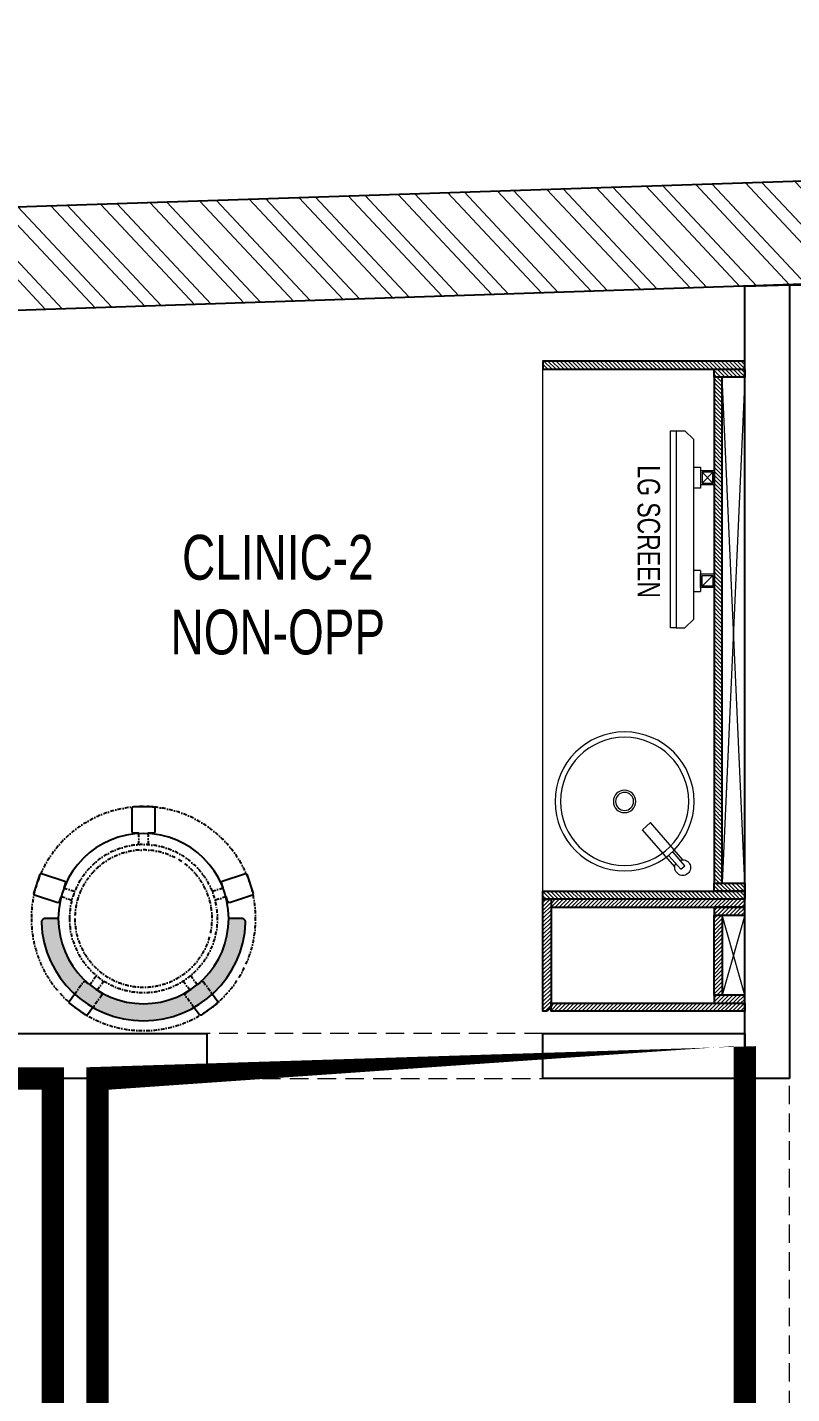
# Model space of a CAD drawing. Header units: feet. Extents: x 7170650 to 7197982, y -5581628 to -5574431.
# Drawn here: x 7185080 to 7186785, y -5577479 to -5574431 of the extents above; entities that cross this region are included whole.
import ezdxf

# ---------------------------------------------------------------- set-up
doc = ezdxf.new("R2010")
doc.units = ezdxf.units.FT
doc.header["$LTSCALE"] = 33
doc.header["$MEASUREMENT"] = 0
for name, pattern in [('a_p6_plan_L18$0$HIDDEN', [0.375, 0.25, -0.125]), ('ACAD_ISO03W100', [30, 12, -18]), ('DASHDOT2', [0.5, 0.25, -0.125, 0, -0.125])]:
    doc.linetypes.add(name, pattern=pattern)
doc.layers.add('A-WALL', color=1, linetype='Continuous')
for name, color, linetype, lineweight in [('Floor-Unit', 1, 'Continuous', 13), ('HATCH', 9, 'Continuous', 9), ('LENS-CURTAIN', 5, 'a_p6_plan_L18$0$HIDDEN', 9), ('LENS-FURNITURE', 13, 'Continuous', 9), ('LENS-PARTITION', 21, 'Continuous', 25), ('LENS_DIMENSION', 193, 'Continuous', 0), ('LENS_TEXT', 31, 'Continuous', 5), ('LK-FF&E WALL', 1, 'Continuous', 9), ('LK-FLUTTED FINISH', 20, 'Continuous', 30), ('LK-IT', 3, 'Continuous', 18), ('LK-TILES FINISH', 251, 'Continuous', 5), ('LN-ELEVATION-1', 81, 'Continuous', 25), ('LN-ELEVATION-2', 103, 'Continuous', 20), ('LN-ELEVATION-3', 125, 'Continuous', 18), ('LN-HATCH', 251, 'Continuous', 0), ('TV', 92, 'Continuous', 18)]:
    doc.layers.add(name, color=color, linetype=linetype, lineweight=lineweight)
doc.styles.get("Standard").update_dxf_attribs({"font": 'GILC____.TTF'})
pattern_1 = [(44.99999999999998, (35858.5, -100655.3575484328), (-4.419417382415918, 4.419417382415923), [])]

# ---------------------------------------------------------------- blocks, each defined once
blk = doc.blocks.new('A$C8e6e9e5d')
at = {"layer": 'LN-HATCH'}
h = blk.add_hatch(dxfattribs=at)
h.set_pattern_fill('ANSI32', color=256, scale=222, angle=88.10999999999999)
h.set_pattern_definition([(133.11, (-3282554.536457511, 5460117.465734935), (-60.77608072651567, -56.89314995255626), []), (133.11, (-3282553.242147255, 5460156.68881176), (-60.77608072651567, -56.89314995255626), [])])
h.paths.add_polyline_path([(0, 0), (-848.3913592882456, 7196.545090572908), (-1906.937994295731, 7161.379398402758), (-1895.626244028099, 6978.250923374668), (-1058.347467029467, 7013.010808107444), (-258.9192090863362, 231.798998285085), (-22394.72262520995, 385.1291972175241), (-22276.730744089, 154.3063738122582)])
h.paths.add_polyline_path([(-20635.55674265046, 6309.074126917869), (-20643.19329784438, 6538.947315925732), (-25460.784023799, 6378.90343418438), (-25342.98114048038, 6152.690051040612)])
h.paths.add_polyline_path([(-16982.59320111852, 6430.428243177011), (-16990.22975631151, 6660.301432184875), (-20313.37524404936, 6549.904112507589), (-20305.73868885636, 6320.030923499725)], flags=17)
h.paths.add_polyline_path([(-13329.60839318484, 6551.783065921627), (-13337.24494837783, 6781.656254930422), (-16660.41170251742, 6671.258228766731), (-16652.77514732443, 6441.385039758869)], flags=17)
h.paths.add_polyline_path([(-9701.60980144702, 6672.307828318328), (-9710.026824191213, 6902.155089625158), (-13007.42689458374, 6792.613051511347), (-12999.79033939075, 6562.739862503484)], flags=17)
h.paths.add_polyline_path([(-5999.091562806629, 6807.894304525106), (-6008.110395733267, 7025.135456534103), (-9375.209597380832, 6913.277962384746), (-9366.834198223427, 6684.567334265448)], flags=17)
h.paths.add_polyline_path([(-2223.230077206157, 6964.650349956006), (-2230.962601375766, 7150.61506435182), (-5688.275856960565, 7035.760593456216), (-5679.366970157251, 6821.167768862098)], flags=17)
at = {"layer": 'A-WALL'}
for p, q in [((-848.3913592882456, 7196.545090572908), (-25730.73468096554, 6369.935476234182)), ((-9701.60980144702, 6672.307828318328), (-12999.79033939075, 6562.739862503484))]:
    blk.add_line(p, q, dxfattribs=at)
blk = doc.blocks.new('rtf')
at = {"color": 0, "linetype": 'ByBlock', "lineweight": -2}
for p, q in [((16412.5253540573, -172798.8148984113), (16452.40026456733, -172798.8148984113)), ((16412.5253540573, -172810.8148984113), (16412.5253540573, -172798.8148984113)), ((16425.26329468148, -172793.1007600746), (16535.26329468148, -172793.1007600746)), ((16535.26329468148, -172793.1007600746), (16535.26329468148, -172817.1007600746)), ((16412.5253540573, -172810.8148984113), (16452.40026456733, -172810.8148984113)), ((16425.26329468148, -172817.1007600746), (16535.26329468148, -172817.1007600746))]:
    blk.add_line(p, q, dxfattribs=at)
for centre, radius, start, end in [((16412.5253540573, -172805.1007600746), 17.5, 21.05058810897431, 340.9421780194656), ((16444.53660690578, -172804.8148984114), 9.891264419597851, 322.656233941354, 37.34376605891414)]:
    blk.add_arc(centre, radius, start, end, dxfattribs=at)
blk = doc.blocks.new('dsg')
at = {"color": 0, "linetype": 'ByBlock', "lineweight": -2}
for radius in [155, 143, 25, 20]:
    blk.add_circle((11491.5035008227, -171102.5847399924), radius, dxfattribs=at)
blk.add_blockref('rtf', (-5117.472106590168, 1702.9323767405), dxfattribs=at)
blk = doc.blocks.new('CLINIC - CABINET SINK')
at = {"layer": 'LN-HATCH', "ltscale": 0.5}
h = blk.add_hatch(dxfattribs=at)
h.set_pattern_fill('ANSI31', color=256, scale=2)
h.set_pattern_definition([(45, (4052861.500382861, 1708016.355767586), (-4.490128060534575, 4.490128060534575), [])])
h.paths.add_polyline_path([(-563.359543572413, 156.9999999999999), (564.640456427587, 156.9999999999999), (564.640456427587, 174.9999999999999), (-563.359543572413, 174.9999999999999)])
h.paths.add_polyline_path([(582.6404564275867, 225), (600.6404564275867, 225), (600.6404564275867, -225), (582.6404564275867, -225)])
h.paths.add_polyline_path([(564.640456427587, 225), (582.6404564275867, 225), (582.6404564275867, 156.9999999999999), (564.640456427587, 156.9999999999999)])
h.paths.add_polyline_path([(-581.359543572413, 225), (-599.359543572413, 225), (-599.359543572413, -225), (-581.359543572413, -225)])
h.paths.add_polyline_path([(-581.359543572413, 225), (-563.359543572413, 225), (-563.359543572413, 156.9999999999999), (-581.359543572413, 156.9999999999999)])
at = {"layer": 'LN-ELEVATION-1', "ltscale": 0.5}
for points in [[(-581.359543572413, 225), (-599.359543572413, 225), (-599.359543572413, -225), (-581.359543572413, -225)], [(-581.359543572413, 225), (-563.359543572413, 225), (-563.359543572413, 156.9999999999999), (-581.359543572413, 156.9999999999999)], [(564.640456427587, 225), (582.6404564275867, 225), (582.6404564275867, 156.9999999999999), (564.640456427587, 156.9999999999999)], [(582.6404564275867, 225), (600.6404564275867, 225), (600.6404564275867, -225), (582.6404564275867, -225)], [(-563.359543572413, 156.9999999999999), (564.640456427587, 156.9999999999999), (564.640456427587, 174.9999999999999), (-563.359543572413, 174.9999999999999)]]:
    blk.add_lwpolyline(points, close=True, dxfattribs=at)
at = {"layer": 'LN-ELEVATION-2', "ltscale": 0.5}
blk.add_line((582.6404564275867, -225), (-581.359543572413, -225), dxfattribs=at)
at = {"layer": 'LN-HATCH', "ltscale": 0.5}
for p, q in [((564.640456427587, 225), (-563.359543572413, 174.9999999999999)), ((-563.359543572413, 225), (564.640456427587, 174.9999999999999))]:
    blk.add_line(p, q, dxfattribs=at)
at = {"layer": 'LN-ELEVATION-3', "xscale": -1, "rotation": 41.1558274151866}
blk.add_blockref('dsg', (-103569.3304926871, 136346.6509754679), dxfattribs=at)
blk = doc.blocks.new('CLINIC SCREEN')
at = {"layer": 'TV'}
for p, q in [((-103.1090284836336, 42.85441964946222), (-127.4114311772946, 18.55201695591665)), ((-127.4114311772946, 42.85441964946222), (-103.1090284836336, 18.55201695591665)), ((102.7052824410566, 42.85441964946222), (127.007685134602, 18.55201695591665))]:
    blk.add_line(p, q, dxfattribs=at)
at = {"layer": 'TV', "ltscale": 12}
for p, q in [((-220.0000000000082, -19.41163062257681), (-200.5883693773149, 0)), ((200.5883693773149, 0), (-200.5883693773149, 0)), ((-138.5315413423604, 0), (-138.5315413423604, 15.514207008644)), ((-138.5315413423604, 15.514207008644), (-91.98892031613741, 15.514207008644)), ((-91.98892031613741, 15.514207008644), (-91.98892031613741, 0)), ((91.98892031610741, 15.514207008644), (91.98892031610741, 0)), ((91.98892031610741, 15.514207008644), (138.5315413423595, 15.514207008644)), ((138.5315413423595, 0), (138.5315413423595, 15.514207008644)), ((219.9999999999918, -19.41163062257681), (200.5883693773149, 0)), ((-220.0000000000082, -38.82326124538668), (-220.0000000000082, -19.41163062257681)), ((219.9999999999918, -38.82326124538668), (219.9999999999918, -19.41163062257681))]:
    blk.add_line(p, q, dxfattribs=at)
at = {"layer": 'TV'}
for points in [[(-130.4492315140169, 15.51421661919448), (-100.0712281470269, 15.51421661919448), (-100.0712281470269, 45.89221998606814), (-130.4492315140169, 45.89221998606814)], [(-127.4114311772946, 18.55201695591665), (-103.1090284836336, 18.55201695591665), (-103.1090284836336, 42.85441964946222), (-127.4114311772946, 42.85441964946222)], [(130.0454854713243, 15.51421661919448), (99.66748210433435, 15.51421661919448), (99.66748210433435, 45.89221998606814), (130.0454854713243, 45.89221998606814)], [(127.007685134602, 18.55201695591665), (102.7052824410566, 18.55201695591665), (102.7052824410566, 42.85441964946222), (127.007685134602, 42.85441964946222)]]:
    blk.add_lwpolyline(points, close=True, dxfattribs=at)
at = {"layer": 'TV', "ltscale": 12}
blk.add_lwpolyline([(-220.0000000000082, -51.71278328332107), (-220.0000000000082, -38.82326124538668), (219.9999999999918, -38.82326124538668), (219.9999999999918, -51.71278328332107)], close=True, dxfattribs=at)
at = {"layer": 'Floor-Unit', "color": 0, "ltscale": 2, "insert": (5.199680584678389, -100.4085774972336), "char_height": 50, "attachment_point": 5}
blk.add_mtext_dynamic_manual_height_columns('LG SCREEN', width=466.4796511627907, gutter_width=12.5, heights=[0], dxfattribs=at)
blk = doc.blocks.new('CLINIC - MOP CLOSET')
at = {"layer": 'LN-HATCH', "ltscale": 0.5}
h = blk.add_hatch(dxfattribs=at)
h.set_pattern_fill('ANSI31', color=256, scale=50, angle=360)
h.set_pattern_definition(pattern_1)
h.paths.add_polyline_path([(-106.3595435724128, 216), (-124.3595435724128, 216), (-124.3595435724128, -216), (-106.3595435724128, -216)])
h = blk.add_hatch(dxfattribs=at)
h.set_pattern_fill('ANSI31', color=256, scale=50, angle=360)
h.set_pattern_definition(pattern_1)
h.paths.add_polyline_path([(-106.3595435724128, 216), (-88.35954357241282, 216), (-88.35954357241282, 148), (-106.3595435724128, 148)])
h = blk.add_hatch(dxfattribs=at)
h.set_pattern_fill('ANSI31', color=256, scale=50, angle=360)
h.set_pattern_definition(pattern_1)
h.paths.add_polyline_path([(89.64045642758717, 216), (107.6404564275872, 216), (107.6404564275872, 148), (89.64045642758717, 148)])
h = blk.add_hatch(dxfattribs=at)
h.set_pattern_fill('ANSI31', color=256, scale=50, angle=360)
h.set_pattern_definition(pattern_1)
h.paths.add_polyline_path([(107.6404564275872, 216), (125.6404564275872, 216), (125.6404564275872, -216), (107.6404564275872, -216)])
h = blk.add_hatch(dxfattribs=at)
h.set_pattern_fill('ANSI31', color=256, scale=50, angle=360)
h.set_pattern_definition(pattern_1)
h.paths.add_polyline_path([(-88.35954357241282, 148), (89.64045642758717, 148), (89.64045642758717, 166), (-88.35954357241282, 166)])
h = blk.add_hatch(dxfattribs=at)
h.set_pattern_fill('ANSI31', color=256, scale=50, angle=360)
h.set_pattern_definition([(44.99999999999998, (35894.5, -101037.3575484328), (-4.419417382415918, 4.419417382415923), [])])
h.paths.add_polyline_path([(-115.3595435724055, -216), (-124.3595435724128, -225), (-124.3595435724128, -234), (125.6404564275872, -234), (125.6404564275872, -216)])
at = {"layer": 'LN-ELEVATION-1', "ltscale": 0.5}
for points in [[(-106.3595435724128, 216), (-124.3595435724128, 216), (-124.3595435724128, -216), (-106.3595435724128, -216)], [(-106.3595435724128, 216), (-88.35954357241282, 216), (-88.35954357241282, 148), (-106.3595435724128, 148)], [(89.64045642758717, 216), (107.6404564275872, 216), (107.6404564275872, 148), (89.64045642758717, 148)], [(107.6404564275872, 216), (125.6404564275872, 216), (125.6404564275872, -216), (107.6404564275872, -216)], [(-88.35954357241282, 148), (89.64045642758717, 148), (89.64045642758717, 166), (-88.35954357241282, 166)], [(-124.3595435724128, -225), (-124.3595435724128, -234), (125.6404564275872, -234), (125.6404564275872, -216), (-115.3595435724128, -216)]]:
    blk.add_lwpolyline(points, close=True, dxfattribs=at)
at = {"layer": 'LN-HATCH', "ltscale": 0.5}
for p, q in [((89.64045642758717, 216), (-88.35954357241282, 166)), ((-88.35954357241282, 216), (89.64045642758717, 166))]:
    blk.add_line(p, q, dxfattribs=at)
blk = doc.blocks.new('DR STOOL')
at = {"layer": 'HATCH'}
h = blk.add_hatch(dxfattribs=at)
h.set_pattern_fill('ANSI36', color=250, angle=-90.00000000000001)
h.set_pattern_definition([(315, (-227.8099174643867, 917.3997257252777), (6.173926083235043, -1.683798022700468), [7.9375, -1.587499999999999, 0, -1.587499999999999])])
edge = h.paths.add_edge_path()
edge.add_line((-190.0000000041909, 4.511094e-10), (-218.6899174675346, 4.511094e-10))
edge.add_arc((-218.6899174670689, 9.120000000388245), 9.119999999940092, 177.6119845363388, 269.9999999996136, ccw=False)
edge.add_arc((-1.8626451e-09, 3.565219e-10), 228.000000002257, 2.3880154632688004, 177.6119845367313, ccw=False)
edge.add_arc((218.6899174633436, 9.120000000497384), 9.120000000051716, -90.00000000034493, 2.3880154629299, ccw=False)
edge.add_line((218.6899174633436, 4.511094e-10), (190, 4.511094e-10))
edge.add_arc((-1.8626451e-09, 4.511094e-10), 190.000000001979, -1.27e-14, 180)
at = {"layer": 'LN-ELEVATION-1', "color": 1, "ltscale": 100}
for p, q in [((-128.6221585394814, 215.4841044476634), (-165.2704676063731, 189.0243927398114)), ((-124.7228340068832, 214.8545704018979), (-128.6221585394814, 215.4841044476634)), ((-112.6981821293011, 198.1996966340157), (-124.7228340068832, 214.8545704018979)), ((124.7553772013634, 214.9803744515593), (112.5488144652918, 198.2845540212292)), ((128.7014972954057, 215.5933048763618), (124.7553772013634, 214.9803744515593)), ((128.7014972954057, 215.5933048763618), (124.7553772013634, 214.9803744515593)), ((165.1911288509145, 188.915192311113), (128.7014972954057, 215.5933048763618)), ((165.1911288509145, 188.915192311113), (128.7014972954057, 215.5933048763618)), ((-165.2704676063731, 189.0243927398114), (-165.9069543029182, 185.0820035930228)), ((-165.9069543029182, 185.0820035930228), (-153.8003208162263, 168.3135803133482)), ((153.6734594982117, 168.4294150282658), (165.7973639420234, 185.0121775862135)), ((165.7973639420234, 185.0121775862135), (165.1911288509145, 188.915192311113)), ((165.7973639420234, 185.0121775862135), (165.1911288509145, 188.915192311113)), ((-242.9550312487409, -52.24013893969095), (-244.7482102331705, -55.75945052818861)), ((-244.7482102331705, -55.75945052818861), (-230.7800458371639, -98.74904560100549)), ((-191.2928382232785, -35.45407700946089), (-242.9550312487409, -52.24013893969095)), ((-187.9259491492994, -37.1695928365807), (-191.2928382232785, -35.45407700946089)), ((-184.1424400564283, -48.81403796559607), (-187.9259491492994, -37.1695928365807)), ((188.0651108901948, -36.96233201187715), (184.0504167033359, -49.19388854173303)), ((191.3981811110861, -35.27656588272658), (188.0651108901948, -36.96233201187715)), ((243.0100176925771, -52.21682526778022), (191.3981811110861, -35.27656588272658)), ((230.715890809428, -98.7280946081737), (244.8123673382215, -55.78040257930116)), ((244.8123673382215, -55.78040257930116), (243.0100176925771, -52.21682526778022)), ((-227.2218665438704, -100.5620286722478), (-175.5596735184081, -83.7759667420105)), ((-173.8639617776498, -80.4479453730819), (-177.8421125086024, -68.2044548037811)), ((-175.5596735184081, -83.7759667420105), (-173.8639617776498, -80.4479453730819)), ((177.6922140880488, -68.56540505095472), (173.8739495249465, -80.1985000452405)), ((173.8739495249465, -80.1985000452405), (175.5794035866856, -83.5704969359358)), ((175.5794035866856, -83.5704969359358), (227.1912401677109, -100.5107563209894)), ((-230.7800458371639, -98.74904560100549), (-227.2218665438704, -100.5620286722478)), ((227.1912401677109, -100.5107563209894), (230.715890809428, -98.7280946081737)), ((-22.72193054761737, -190.2142363802995), (-25.39390889601782, -192.886214728569)), ((-25.39390889601782, -192.886214728569), (-25.39390889601782, -247.2070584567482)), ((-10.47823652112856, -190.2142363802995), (-22.72193054761737, -190.2142363802995)), ((22.78362171910703, -190.2142363802995), (9.910054048988968, -190.2142363802995)), ((25.42475448176265, -192.8553691428751), (22.78362171910703, -190.2142363802995)), ((25.42475448176265, -247.1762128710543), (25.42475448176265, -192.8553691428751)), ((-25.39390889601782, -247.2070584567482), (-22.60096735274419, -250)), ((-22.60096735274419, -250), (22.60096735274419, -250)), ((22.60096735274419, -250), (25.42475448176265, -247.1762128710543))]:
    blk.add_line(p, q, dxfattribs=at)
at = {"layer": 'LN-ELEVATION-1', "linetype": 'DASHDOT2'}
for p, q in [((-92.92521573789418, 170.8129362839827), (-112.6981821293011, 198.1996966340157)), ((112.5488144652918, 198.2845540212292), (92.69529851106927, 171.1294289919315)), ((-153.8003208162263, 168.3135803133482), (-134.1093360339291, 141.0403694751003)), ((-103.4542870586738, 159.9154408004979), (-93.52748446213081, 167.0824927485227)), ((-88.15393704269081, 139.4771787207864), (-103.4542870586738, 159.9154408004979)), ((-93.52748446213081, 167.0824927485227), (-92.92521573789418, 170.8129362839827)), ((103.6608748426661, 159.8406005539291), (88.19885099539533, 139.4487815762331)), ((92.69529851106927, 171.1294289919315), (93.26858203159645, 167.4385604566923)), ((93.26858203159645, 167.4385604566923), (103.6608748426661, 159.8406005539291)), ((133.7372852512635, 141.1612321265929), (153.6734594982117, 168.4294150282658)), ((-134.1093360339291, 141.0403694751003), (-130.4219571123831, 140.4450534014686)), ((-130.4219571123831, 140.4450534014686), (-119.9844727469608, 147.9808124662595)), ((-119.9844727469608, 147.9808124662595), (-105.3687285655178, 126.9741353208374)), ((105.4096150295809, 126.94019481352), (120.1194891873747, 147.8074627162714)), ((120.1194891873747, 147.8074627162714), (130.0033113472163, 140.5812532722048)), ((130.0033113472163, 140.5812532722048), (133.7372852512635, 141.1612321265929)), ((-159.954806596972, -40.49024384317454), (-184.1424400564283, -48.81403796559607)), ((-177.8421125086024, -68.2044548037811), (-153.4148110738024, -60.73628028803068)), ((184.0504167033359, -49.19388854173303), (159.8786162491887, -40.79004861696012)), ((153.3006618716754, -61.02382378749462), (177.6922140880488, -68.56540505095472)), ((-10.92024635523557, -164.6382343793375), (-10.47823652112856, -190.2142363802995)), ((9.910054048988968, -190.2142363802995), (10.35584833659231, -164.674698740353))]:
    blk.add_line(p, q, dxfattribs=at)
at = {"layer": 'LN-ELEVATION-1', "color": 1, "ltscale": 100}
blk.add_lwpolyline([(-190.0000000023283, 0), (-218.6899174656719, 0, -0.4264743413925903), (-227.8019973598421, 9.5, -0.959166304662544), (227.8019973593764, 9.5, -0.4264743413925903), (218.6899174647406, 0), (190.0000000013969, 0)], format="xyb", dxfattribs=at)
at = {"layer": 'LN-ELEVATION-1', "linetype": 'DASHDOT2'}
for radius in [250, 165, 153]:
    blk.add_circle((0, 0), radius, dxfattribs=at)
at = {"layer": 'LN-ELEVATION-1', "color": 1, "ltscale": 100}
blk.add_circle((0, 0), 190, dxfattribs=at)

msp = doc.modelspace()

# ---------------------------------------------------------------- linework, layer by layer
at = {"layer": 'LENS-CURTAIN', "ltscale": 5}
for points in [[(7185480.463757818, -5576776.147539113), (7186230.463757818, -5576776.147539113), (7186230.463757818, -5576676.147539114), (7185480.463757818, -5576676.147539114)], [(7185237.127832744, -5577576.147539109), (7185237.127832744, -5576776.147539109), (7185137.127832744, -5576776.147539109), (7185137.127832744, -5577576.147539109)], [(7186780.463757826, -5577576.147539111), (7186780.463757826, -5576776.14753911), (7186680.463757826, -5576776.14753911), (7186680.463757826, -5577576.147539111)]]:
    msp.add_lwpolyline(points, close=True, dxfattribs=at)
at = {"layer": 'LENS-PARTITION'}
for points in [[(7186780.463757815, -5575005.509007233), (7188280.463779035, -5575005.509007233), (7188280.463757826, -5574955.677911921)], [(7186780.463757826, -5576776.14753911), (7186680.463757826, -5576776.14753911), (7186680.463757826, -5575008.831080253), (7186780.463757826, -5575005.509007233)], [(7184280.463757826, -5576676.14753911), (7185480.463757818, -5576676.147539112), (7185480.463757818, -5576776.147539113), (7184280.463757826, -5576776.147539111)], [(7186230.463757826, -5576676.147539112), (7186680.463757826, -5576676.14753911), (7186680.463757826, -5576776.14753911), (7186230.463757826, -5576776.147539113)]]:
    msp.add_lwpolyline(points, close=True, dxfattribs=at)
at = {"layer": 'LK-FLUTTED FINISH', "linetype": 'ACAD_ISO03W100', "ltscale": 0.05, "const_width": 50}
msp.add_lwpolyline([(7184180.463757826, -5576776.14753911), (7185137.127832744, -5576776.147539109), (7185137.127832739, -5580657.280199491)], dxfattribs=at)
at = {"layer": 'LK-TILES FINISH', "color": 212, "linetype": 'ACAD_ISO03W100', "ltscale": 0.05, "const_width": 50}
msp.add_lwpolyline([(7186680.463757826, -5577576.147539111), (7186680.463757822, -5576776.14753911), (7185237.127832744, -5576776.147539113), (7185237.127832744, -5577576.147539109), (7185885.672091158, -5577576.147539109)], dxfattribs=at)

# ---------------------------------------------------------------- block references
at = {"layer": 'LENS-FURNITURE', "xscale": -1, "rotation": 180}
msp.add_blockref('DR STOOL', (7185339.603203923, -5576419.421627492), dxfattribs=at)
at = {"layer": 'LENS_DIMENSION'}
msp.add_blockref('A$C8e6e9e5d', (7197982.073559273, -5581627.985740245), dxfattribs=at)
at = {"layer": 'LK-FF&E WALL', "rotation": 270}
msp.add_blockref('CLINIC - CABINET SINK', (7186455.463757826, -5575775.507082682), dxfattribs=at)
at = {"layer": 'LK-FF&E WALL', "xscale": -1, "rotation": 270}
msp.add_blockref('CLINIC - MOP CLOSET', (7186464.463757825, -5576501.787995538), dxfattribs=at)
at = {"layer": 'LK-IT', "rotation": 270}
msp.add_blockref('CLINIC SCREEN', (7186566.57153785, -5575551.147539109), dxfattribs=at)

# ---------------------------------------------------------------- texts
at = {"layer": 'LENS_TEXT', "linetype": 'Continuous', "ltscale": 3, "insert": (7185639.100267307, -5575697.574887533), "char_height": 100, "attachment_point": 5}
msp.add_mtext_dynamic_manual_height_columns('CLINIC-2\\PNON-OPP', width=730.5073781448633, gutter_width=0.9999999999999992, heights=[0], dxfattribs=at)

doc.saveas('drawing.dxf')
